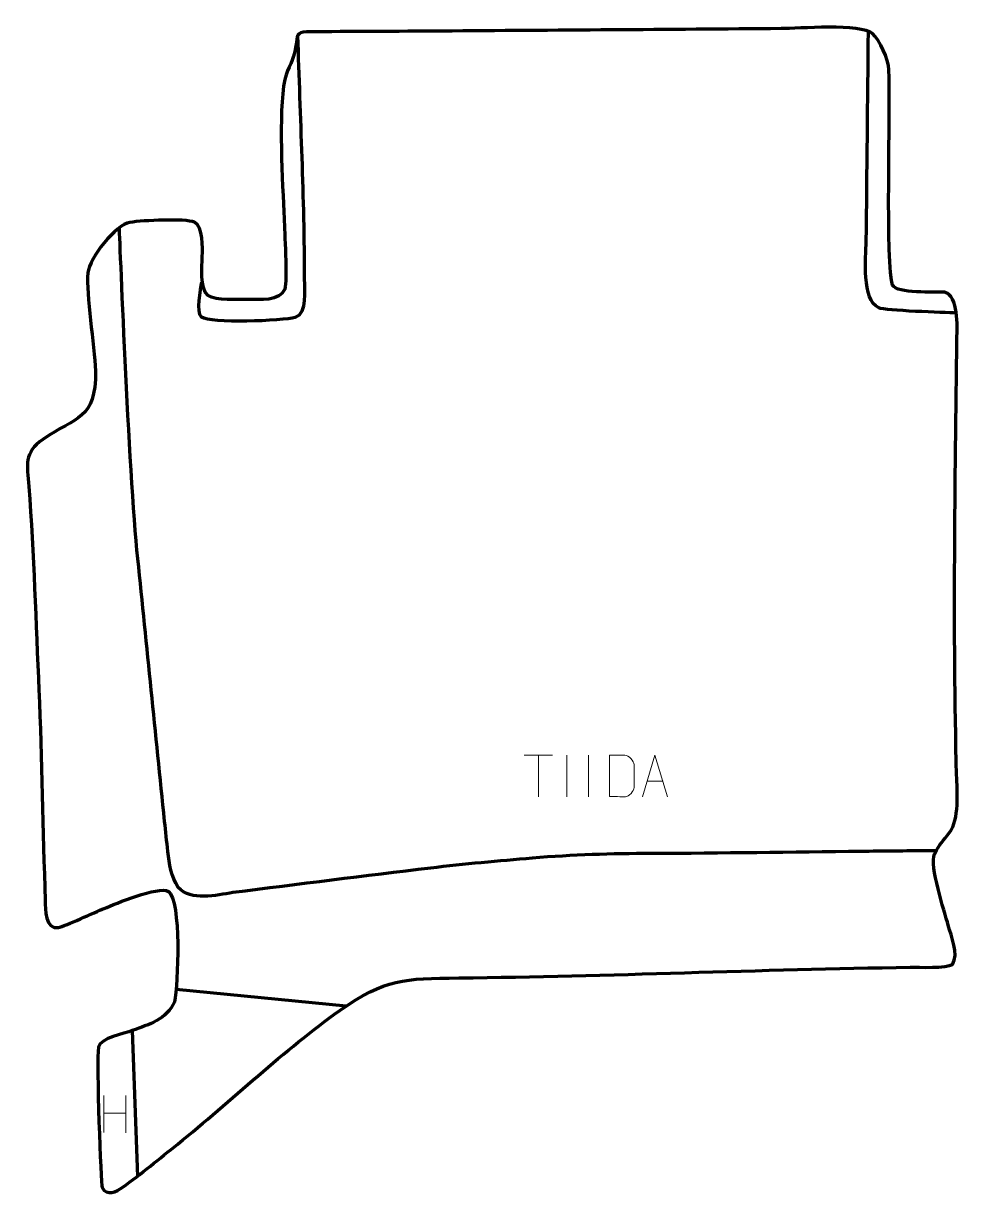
# Model space of a CAD drawing. Header units: millimetres. Extents: x -585 to -24, y 47 to 751.
import ezdxf

# ---------------------------------------------------------------- set-up
doc = ezdxf.new("R2010")
doc.units = ezdxf.units.MM
doc.header["$MEASUREMENT"] = 0
doc.layers.add('layer 2', color=7, linetype='Continuous')
doc.layers.add('layer 3', color=7, linetype='Continuous')

msp = doc.modelspace()

# ---------------------------------------------------------------- linework, layer by layer
at = {"layer": 'layer 2', "color": 142, "lineweight": 158}
for points, knots in [([(-25.484, 577.4442), (-32.8762, 577.8087), (-67.9005, 578.7208), (-71.9907, 580.5758), (-71.9907, 580.5758), (-82.3204, 585.2607), (-79.6759, 610.8975), (-79.5391, 620.374), (-79.5391, 620.374), (-78.9329, 662.3816), (-78.7026, 704.4788), (-78.1837, 746.5065)], [0, 0, 0, 0, 0.25, 0.25, 0.25, 0.25, 0.5, 0.5, 0.5, 0.5, 1, 1, 1, 1]), ([(-420.7665, 743.8089), (-419.4623, 694.8519), (-416.7806, 646.5343), (-416.8133, 597.471), (-416.8133, 597.471), (-416.8172, 591.4893), (-415.0621, 577.2667), (-422.1872, 574.8121), (-422.1872, 574.8121), (-429.5661, 572.6557), (-473.7945, 570.9668), (-478.388, 575.0107), (-478.388, 575.0107), (-481.8271, 578.0382), (-478.9932, 591.6314), (-478.2633, 595.9116)], [0, 0, 0, 0, 0.2, 0.2, 0.2, 0.2, 0.4, 0.4, 0.4, 0.4, 0.6, 0.6, 0.6, 0.6, 1, 1, 1, 1]), ([(-37.4233, 254.8321), (-50.8964, 254.7006), (-64.3695, 254.5691), (-77.8426, 254.4377), (-77.8426, 254.4377), (-79.3396, 254.4231), (-80.8366, 254.4084), (-82.3336, 254.3938), (-82.3336, 254.3938), (-124.2756, 253.9705), (-166.2174, 253.2294), (-208.1618, 253.1297), (-208.1618, 253.1297), (-233.025, 253.0705), (-255.1782, 252.4213), (-279.9969, 250.3404), (-279.9969, 250.3404), (-299.9508, 248.6673), (-321.1397, 246.761), (-340.9835, 244.3926), (-340.9835, 244.3926), (-380.5597, 239.6604), (-420.1009, 234.6644), (-459.6463, 229.6839), (-459.6463, 229.6839), (-469.5768, 228.2319), (-484.7197, 224.2179), (-492.3888, 232.8441), (-492.3888, 232.8441), (-496.8853, 239.2561), (-497.8329, 246.8301), (-498.6676, 254.444), (-498.6676, 254.444), (-499.3229, 260.4379), (-499.9634, 266.4326), (-500.5889, 272.4296), (-500.5889, 272.4296), (-506.059, 324.9083), (-511.1829, 377.422), (-516.6926, 429.8966), (-516.6926, 429.8966), (-522.2022, 482.3712), (-527.7384, 628.7315), (-527.7384, 628.7315)], [0, 0, 0, 0, 0.08333333, 0.08333333, 0.08333333, 0.08333333, 0.16666667, 0.16666667, 0.16666667, 0.16666667, 0.25, 0.25, 0.25, 0.25, 0.33333333, 0.33333333, 0.33333333, 0.33333333, 0.41666667, 0.41666667, 0.41666667, 0.41666667, 0.5, 0.5, 0.5, 0.5, 0.58333333, 0.58333333, 0.58333333, 0.58333333, 0.66666667, 0.66666667, 0.66666667, 0.66666667, 0.75, 0.75, 0.75, 0.75, 0.83333333, 0.83333333, 0.83333333, 0.83333333, 1, 1, 1, 1])]:
    msp.add_open_spline(points, degree=3, knots=knots, dxfattribs=at)
for points in [[(-391.642, 161.6285), (-391.642, 161.6285), (-493.6989, 171.5069), (-493.6989, 171.5069)], [(-520.0286, 146.8586), (-520.0286, 146.8586), (-516.9546, 59.4269), (-516.9546, 59.4269)]]:
    msp.add_open_spline(points, degree=3, dxfattribs=at)
at = {"layer": 'layer 3', "color": 242, "lineweight": 158}
msp.add_open_spline([(-576.0876, 351.5524), (-574.1759, 309.3343), (-573.7311, 267.1265), (-572.2739, 224.9018), (-572.2739, 224.9018), (-572.0897, 219.7358), (-572.5081, 207.2095), (-564.2716, 208.7813), (-564.2716, 208.7813), (-560.5012, 209.5008), (-542.2702, 217.9717), (-536.8381, 220.198), (-536.8381, 220.198), (-530.0981, 222.9602), (-504.7291, 233.777), (-498.3521, 230.4446), (-498.3521, 230.4446), (-490.5414, 224.8256), (-492.4663, 174.444), (-494.7667, 164.1652), (-494.7667, 164.1652), (-499.4285, 153.4829), (-509.7525, 150.6985), (-520.0286, 146.8586), (-520.0286, 146.8586), (-524.6371, 145.1364), (-539.3678, 142.4628), (-540.257, 137.0314), (-540.257, 137.0314), (-541.7156, 128.1208), (-538.9275, 54.5001), (-538.09, 52.6884), (-538.09, 52.6884), (-534.8709, 47.3211), (-529.9353, 50.1034), (-525.7321, 52.9314), (-525.7321, 52.9314), (-514.8504, 60.6009), (-503.3102, 70.4032), (-492.7664, 78.8231), (-492.7664, 78.8231), (-460.6088, 104.76), (-428.816, 135.2832), (-395.4466, 159.0018), (-395.4466, 159.0018), (-367.9458, 178.3886), (-356.9375, 178.0473), (-323.9892, 178.466), (-323.9892, 178.466), (-233.6463, 179.5738), (-143.384, 183.5936), (-53.0865, 184.8982), (-53.0865, 184.8982), (-48.0946, 184.9703), (-31.0747, 184.1781), (-27.793, 186.6462), (-27.793, 186.6462), (-23.6868, 192.9548), (-28.5643, 203.3687), (-30.3431, 210.1266), (-30.3431, 210.1266), (-32.6292, 218.4485), (-41.5754, 245.9157), (-38.5558, 252.7942), (-38.5558, 252.7942), (-35.1443, 259.1208), (-33.6111, 260.4323), (-29.548, 265.6553), (-29.548, 265.6553), (-23.5171, 273.4075), (-24.9528, 290.5221), (-25.2485, 300.2563), (-25.2485, 300.2563), (-27.6028, 387.6666), (-26.0895, 474.835), (-25.094, 562.2364), (-25.094, 562.2364), (-24.9889, 569.2053), (-23.914, 587.7289), (-32.5285, 589.9774), (-32.5285, 589.9774), (-38.2357, 590.3561), (-61.3601, 588.8147), (-63.6619, 594.1976), (-63.6619, 594.1976), (-67.9634, 604.2565), (-64.992, 702.8001), (-65.9158, 723.3245), (-65.9158, 723.3245), (-66.2182, 730.0457), (-71.3034, 741.0152), (-75.816, 745.139), (-75.816, 745.139), (-82.44, 751.1921), (-120.5149, 748.1739), (-130.5962, 748.0919), (-130.5962, 748.0919), (-198.5529, 747.5395), (-266.512, 747.1028), (-334.4694, 746.6081), (-334.4694, 746.6081), (-361.4474, 746.4144), (-388.4383, 746.3688), (-415.4123, 746.1531), (-415.4123, 746.1531), (-421.6445, 746.1031), (-420.9414, 743.5788), (-421.8335, 737.6762), (-421.8335, 737.6762), (-423.5065, 727.9845), (-426.2363, 725.5968), (-428.55, 717.5435), (-428.55, 717.5435), (-432.4491, 697.1639), (-429.8288, 655.7425), (-428.9241, 634.0175), (-428.9241, 634.0175), (-428.6361, 627.1021), (-426.8164, 596.9172), (-428.5508, 591.8603), (-428.5508, 591.8603), (-431.1556, 584.2661), (-443.8784, 585.5372), (-450.5571, 585.5739), (-450.5571, 585.5739), (-456.0867, 585.6043), (-470.0738, 584.8107), (-474.5572, 587.9273), (-474.5572, 587.9273), (-479.7501, 592.7574), (-478.0086, 604.7034), (-477.9982, 611.4164), (-477.9982, 611.4164), (-477.9903, 616.5957), (-477.229, 629.1756), (-482.604, 631.8938), (-482.604, 631.8938), (-488.6709, 634.3094), (-513.2887, 633.004), (-521.4511, 631.8417), (-521.4511, 631.8417), (-529.9979, 630.6247), (-545.7923, 610.4068), (-546.6605, 601.5958), (-546.6605, 601.5958), (-547.9511, 588.4996), (-542.7835, 558.3282), (-542.0043, 542.759), (-542.0043, 542.759), (-542.1358, 512.8361), (-553.3764, 515.8709), (-573.6585, 501.6233), (-573.6585, 501.6233), (-585.3319, 493.4231), (-583.0872, 486.2977), (-582.1254, 473.3806), (-582.1254, 473.3806), (-579.0862, 432.5627), (-577.8171, 391.717), (-576.0522, 350.832)], degree=3, knots=[0, 0, 0, 0, 0.02439024, 0.02439024, 0.02439024, 0.02439024, 0.04878049, 0.04878049, 0.04878049, 0.04878049, 0.07317073, 0.07317073, 0.07317073, 0.07317073, 0.09756098, 0.09756098, 0.09756098, 0.09756098, 0.12195122, 0.12195122, 0.12195122, 0.12195122, 0.14634146, 0.14634146, 0.14634146, 0.14634146, 0.17073171, 0.17073171, 0.17073171, 0.17073171, 0.19512195, 0.19512195, 0.19512195, 0.19512195, 0.2195122, 0.2195122, 0.2195122, 0.2195122, 0.24390244, 0.24390244, 0.24390244, 0.24390244, 0.26829268, 0.26829268, 0.26829268, 0.26829268, 0.29268293, 0.29268293, 0.29268293, 0.29268293, 0.31707317, 0.31707317, 0.31707317, 0.31707317, 0.34146341, 0.34146341, 0.34146341, 0.34146341, 0.36585366, 0.36585366, 0.36585366, 0.36585366, 0.3902439, 0.3902439, 0.3902439, 0.3902439, 0.41463415, 0.41463415, 0.41463415, 0.41463415, 0.43902439, 0.43902439, 0.43902439, 0.43902439, 0.46341463, 0.46341463, 0.46341463, 0.46341463, 0.48780488, 0.48780488, 0.48780488, 0.48780488, 0.51219512, 0.51219512, 0.51219512, 0.51219512, 0.53658537, 0.53658537, 0.53658537, 0.53658537, 0.56097561, 0.56097561, 0.56097561, 0.56097561, 0.58536585, 0.58536585, 0.58536585, 0.58536585, 0.6097561, 0.6097561, 0.6097561, 0.6097561, 0.63414634, 0.63414634, 0.63414634, 0.63414634, 0.65853659, 0.65853659, 0.65853659, 0.65853659, 0.68292683, 0.68292683, 0.68292683, 0.68292683, 0.70731707, 0.70731707, 0.70731707, 0.70731707, 0.73170732, 0.73170732, 0.73170732, 0.73170732, 0.75609756, 0.75609756, 0.75609756, 0.75609756, 0.7804878, 0.7804878, 0.7804878, 0.7804878, 0.80487805, 0.80487805, 0.80487805, 0.80487805, 0.82926829, 0.82926829, 0.82926829, 0.82926829, 0.85365854, 0.85365854, 0.85365854, 0.85365854, 0.87804878, 0.87804878, 0.87804878, 0.87804878, 0.90243902, 0.90243902, 0.90243902, 0.90243902, 0.92682927, 0.92682927, 0.92682927, 0.92682927, 0.95121951, 0.95121951, 0.95121951, 0.95121951, 1, 1, 1, 1], dxfattribs=at)
at = {"layer": 'layer 3', "color": 250, "lineweight": 9}
for points in [[(-284.7318, 312.1703), (-284.7318, 312.1703), (-267.7446, 312.1703), (-267.7446, 312.1703)], [(-276.238, 287.2403), (-276.238, 287.2403), (-276.238, 312.1938), (-276.238, 312.1938)], [(-259.2382, 312.2041), (-259.2382, 312.2041), (-259.2382, 287.23), (-259.2382, 287.23)], [(-246.2382, 312.2041), (-246.2382, 312.2041), (-246.2382, 287.23), (-246.2382, 287.23)], [(-210.986, 296.4897), (-210.986, 296.4897), (-201.4903, 296.4897), (-201.4903, 296.4897)], [(-537.0512, 107.9436), (-537.0512, 107.9436), (-537.0512, 85.7509), (-537.0512, 85.7509)], [(-523.9355, 107.9436), (-523.9355, 107.9436), (-523.9355, 85.5933), (-523.9355, 85.5933)], [(-537.0337, 97.3012), (-537.0337, 97.3012), (-523.9355, 97.3012), (-523.9355, 97.3012)]]:
    msp.add_open_spline(points, degree=3, dxfattribs=at)
for points, knots in [([(-233.6305, 287.2684), (-231.2987, 287.2688), (-226.3485, 287.2448), (-224.017, 287.2445), (-224.017, 287.2445), (-222.092, 287.1391), (-218.7734, 290.6807), (-218.7846, 292.698), (-218.7846, 292.698), (-218.785, 298.4681), (-218.785, 300.6378), (-218.7846, 306.4071), (-218.7846, 306.4071), (-218.7889, 308.5452), (-222.1634, 312.2053), (-224.3158, 312.1918), (-224.3158, 312.1918), (-226.6415, 312.1918), (-231.3658, 312.1918), (-233.6919, 312.1918), (-233.6919, 312.1918), (-233.6915, 306.4449), (-233.6302, 293.0157), (-233.6305, 287.2684)], [0, 0, 0, 0, 0.14285714, 0.14285714, 0.14285714, 0.14285714, 0.28571429, 0.28571429, 0.28571429, 0.28571429, 0.42857143, 0.42857143, 0.42857143, 0.42857143, 0.57142857, 0.57142857, 0.57142857, 0.57142857, 0.71428571, 0.71428571, 0.71428571, 0.71428571, 1, 1, 1, 1]), ([(-213.7086, 287.2403), (-213.7086, 287.2403), (-206.3376, 312.1938), (-206.3376, 312.1938), (-206.3376, 312.1938), (-206.3376, 312.1938), (-198.7677, 287.2403), (-198.7677, 287.2403)], [0, 0, 0, 0, 0.33333333, 0.33333333, 0.33333333, 0.33333333, 1, 1, 1, 1])]:
    msp.add_open_spline(points, degree=3, knots=knots, dxfattribs=at)

doc.saveas('drawing.dxf')
